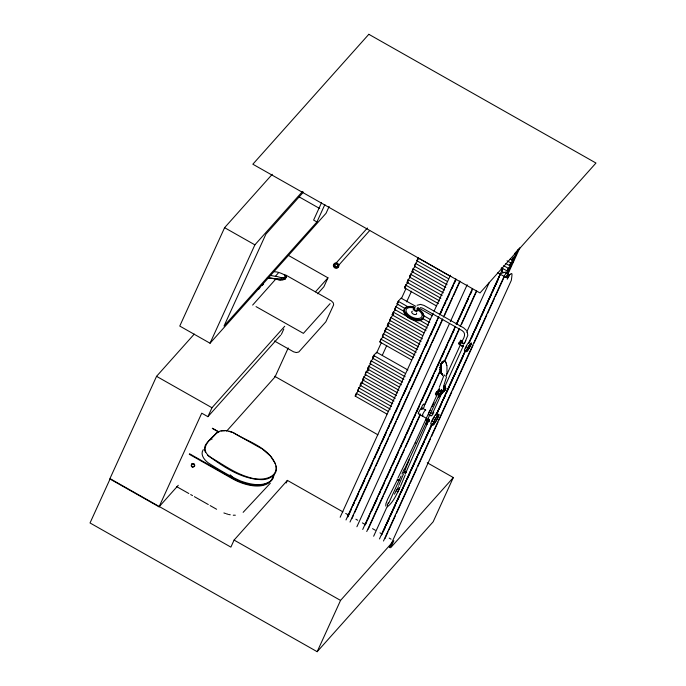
<?xml version="1.0" encoding="UTF-8"?>
<svg xmlns="http://www.w3.org/2000/svg" width="686" height="686" viewBox="0 0 686 686"><rect width="100%" height="100%" fill="white"/><g stroke="black" fill="none" stroke-linecap="round" stroke-linejoin="round"><path stroke-width="1.03" d="M440.309 368.751L440.755 368.665L440.618 369.943M385.772 506.071L385.909 503.721L387.607 499.288L397.674 479.248C396.276 479.634 399.938 481.1 398.798 479.746M397.323 479.3L397.588 479.84M399.063 480.037L398.257 480.217M285.676 278.173C281.689 282.598 272.419 276.587 267.06 278.199C271.87 277.444 283.412 281.74 285.745 278.576L282.829 279.699M440.163 367.422L440.532 367.499C439.829 367.859 441.089 368.073 440.463 366.693M440.969 373.158L441.535 372.764M440.472 365.252C439.657 367.447 441.621 364.197 440.772 364.866M440.738 367.945L440.249 367.67M389.254 547.136L389.502 547.66L511.302 280.394C513.094 268.226 511.473 275.686 504.682 276.973L504.27 276.201L506.054 272.822L505.668 272.016L500.394 273.62L468.504 343.592M440.901 370.046L440.352 367.379L440.601 367.816M501.792 271.081L502.692 268.775L501.123 268.252M442.247 374.539A6.783 2.615 -87.6 0 1 440.909 372.121C440.686 366.238 439.126 370.783 440.626 369.008M440.764 369.402C439.657 369.394 441.458 369.008 440.24 368.854M440.129 367.336L440.661 366.813M459.937 344.432L461.695 340.736M440.695 370.457L440.824 370.371M441.921 362.56A6.843 2.641 -87.6 0 0 441.158 364.489L441.098 364.18M440.712 366.967L440.532 370.877M440.146 369.231L440.352 369.377M440.918 392.203L438.877 395.402L439.7 395.651C438.774 396.362 439.357 394.553 439.7 395.651L439.049 395.728L441.055 392.615L440.746 391.32M446.989 373.39L446.946 365.466M440.738 367.91L440.575 367.284M442.238 363.143L441.827 362.354M446.535 373.93L446.346 376.091M440.155 367.422L440.361 367.739M437.779 391.414L436.056 392.564A2.607 2.178 41.8 0 0 435.516 394.682L436.287 395.025L437.033 392.066L437.702 391.62L436.879 392.229L437.128 393.318L437.702 391.62L436.879 392.229M440.583 370.569L440.292 370.183L440.806 370.26M440.644 367.43L440.326 367.662M445.763 389.099L445.557 387.521L444.331 386.218L445.814 388.619L444.982 386.741M465.485 341.234L465.794 340.676M256.041 306.616L303.401 333.362L330.086 303.641M440.103 369.385L440.609 369.505M274.263 474.498C269.255 492.591 244.465 485.637 232.571 478.811L189.276 454.269M406.335 471.942L406.112 471.565L405.289 473.94L427.258 423.674L427.061 423.005M440.969 372.224L441.467 372.206M437.951 392.872L415.347 442.23L397.983 477.979M459.611 344.612L461.772 340.745M442.822 361.531A6.749 2.607 -87.6 0 0 441.724 362.74L440.455 367.645M436.63 394.218L437.033 392.066L438.285 391.294C437.342 391.414 436.202 393.875 437.634 394.193M440.858 364.206L441.347 364.189M443.499 376.503L439.306 387.333M441.261 364.215L441.218 364.6M465.845 348.179L466.763 346.027M446.509 377.051L443.636 386.192M414.37 309.489L414.455 309.103A1.381 0.737 24.5 0 1 414.893 308.914M416.891 310.046L416.805 310.432A1.381 0.737 24.5 0 1 415.133 310.329L414.644 309.943M424.548 404.86C423.468 402.279 420.698 407.93 421.847 408.967C423.845 409.139 425.406 404.86 423.434 404.226M441.441 363.366L441.192 363.726M440.352 365.732L441.158 364.489M439.272 394.544L440.935 392.315M422.679 408.959L421.556 408.35M194.387 466.411L194.207 464.585L192.269 463.805M441.501 363.64L441.733 363.203M502.684 269.144L500.394 273.62M440.969 394.021L440.446 394.75M440.918 363.803L441.415 363.88M388.293 502.761L387.35 505.093M439.589 394.793L440.592 393.189M438.894 390.643L437.522 391.414L436.287 395.025L436.528 394.227L437.265 394.347M432.231 421.204L432.514 420.492L432.274 421.178M409.431 459.303L403.9 473.151L404.946 471.153M403.428 474.095L398.712 485.336M405.16 475.072L400.453 486.323M436.896 393.807L437.033 392.066M460.538 341.208L460.632 340.265M437.308 392.203L436.742 393.541L437.84 394.218M438.071 392.435L437.256 394.081L436.742 393.541L437.548 391.886M442.161 392.941L442.23 392.769A2.195 1.826 41.8 0 1 442.084 393.087M397.443 488.535L398.832 489.324M407.578 316.366L407.81 315.843M273.131 476.89L271.073 480.723M272.393 479.42L273.268 477.422M410.648 317.832L410.357 318.347L410.434 317.772M411.763 318.956L412.003 318.433M194.258 334.091L156.554 376.331L109.803 478.905L159.058 506.825L178.266 485.302M272.265 174.287L224.596 227.683L179.758 326.064L210.045 343.232L326.03 213.32L329.134 206.503M210.045 343.232L254.883 244.851L302.552 191.454M159.058 506.825L201.735 413.178L207.901 416.676L280.651 335.188M207.901 416.676L211.974 407.741L284.724 326.253M281.123 279.554L281.92 277.804C293.917 278.405 278.302 271.021 274.7 271.896M321.554 202.67L313.613 220.086L316.941 221.964L324.872 204.557M281.371 334.391L283.807 329.031M288.24 347.948L275.035 376.914L226.654 431.108M288.24 255.321L327.959 277.83L323.886 286.765L317.635 293.771M342.923 511.867L287.383 480.389L234.089 540.079L230.882 547.119L110.189 478.717L90.029 522.964L317.172 651.7L433.158 521.789L453.326 477.542L427.258 462.767M286.173 483.03L287.383 480.389M386.921 414.07L355.288 396.148L356.42 393.25L358.478 390.943M360.947 385.532L358.889 387.839L357.758 390.728L390.317 409.182M392.786 403.771L360.227 385.318L361.359 382.419L364.103 379.349M365.878 374.702L363.82 377.008L362.697 379.907L395.256 398.36M369.034 368.519L366.29 371.598L365.158 374.487L397.717 392.941M399.252 387.007L367.627 369.077L368.759 366.178L370.817 363.88M373.278 358.461L371.22 360.767L370.097 363.666L402.656 382.119M405.117 376.708L372.455 358.066L373.69 355.357L376.691 352.295L407.887 369.977M383.105 336.783L381.047 339.09L379.915 341.988L411.549 359.91M385.566 331.372L383.508 333.679L382.385 336.577L414.944 355.031M417.405 349.611L384.846 331.158L385.978 328.268L388.722 325.19M390.505 320.542L388.447 322.849L387.316 325.747L419.875 344.2M393.661 314.368L390.909 317.438L389.785 320.336L422.344 338.79M423.879 332.847L392.246 314.925L393.378 312.027L395.436 309.72M397.906 304.31L395.848 306.616L394.716 309.506L427.275 327.959M404.629 308.314L397.083 303.907L398.309 301.197L401.061 298.127L415.827 306.368M436.262 305.81L404.629 287.88L405.76 284.99L408.504 281.912M410.288 277.264L408.221 279.571L407.098 282.469L439.657 300.922M442.127 295.512L409.559 277.058L410.691 274.16L413.435 271.081M415.219 266.442L413.161 268.749L412.029 271.647L444.588 290.092M417.688 261.032L415.63 263.338L414.498 266.228L447.058 284.681M448.593 278.739L416.968 260.817L418.091 257.919L450.753 276.561M379.915 341.988L381.047 339.09M382.385 336.577L383.508 333.679M384.846 331.158L385.978 328.268M387.316 325.747L388.447 322.849M389.785 320.336L390.909 317.438M392.246 314.925L393.378 312.027M394.716 309.506L395.848 306.616M397.185 304.095L398.309 301.197M355.288 396.148L356.42 393.25M357.758 390.728L358.889 387.839M360.227 385.318L361.359 382.419M362.697 379.907L363.82 377.008M365.158 374.487L366.29 371.598M367.627 369.077L368.759 366.178M370.097 363.666L371.22 360.767M372.558 358.255L373.69 355.357M404.629 287.88L405.76 284.99M407.098 282.469L408.221 279.571M409.559 277.058L410.691 274.16M412.029 271.647L413.161 268.749M414.498 266.228L415.63 263.338M416.968 260.817L418.194 258.108M367.799 371.229L368.622 369.42M376.597 353.033L381.467 342.348M401.379 298.642L405.812 288.935M382.299 355.279L386.724 345.564M406.644 301.866L411.514 291.181M340.153 517.253L433.166 313.15M434.058 311.212L450.445 275.249M345.993 519.962L438.56 316.838M439.443 314.891L455.83 278.936M348.034 515.923L438.834 316.692M439.717 314.745L455.907 279.313M347.896 516.927L350.992 510.118M353.204 505.265L354.533 502.349M355.425 500.403L358.521 493.603M360.742 488.741L364.72 479.994M366.941 475.132L367.825 473.194M369.154 470.27L372.249 463.47M374.47 458.608L375.799 455.693M376.683 453.755L379.787 446.946M381.999 442.093L385.986 433.346M388.199 428.484L389.082 426.538M390.411 423.622L393.515 416.822M395.728 411.96L397.057 409.045M397.94 407.098L399.715 403.214M403.257 395.436L407.244 386.69M409.456 381.836L410.785 378.921M411.677 376.974L414.773 370.166M416.985 365.312L418.314 362.397M419.206 360.45L420.972 356.566M425.406 346.842L428.501 340.042M430.722 335.18L432.051 332.264M432.935 330.326L436.03 323.518M440.463 313.802L442.238 309.909M444.451 305.056L445.78 302.14M446.663 300.194L449.767 293.394M451.98 288.532L453.309 285.616M454.192 283.67L455.967 279.785M350.006 522.046L442.573 318.921M443.456 316.975L459.852 281.011M351.901 518.71L353.667 514.817M354.559 512.879L374.933 468.169M375.817 466.223L388.662 438.045M389.545 436.099L396.191 421.521M397.074 419.575L409.919 391.389M410.803 389.451L431.177 344.741M432.069 342.794L442.693 319.47M444.468 315.586L452.443 298.093M453.326 296.146L459.972 281.569M356.9 526.737L449.467 323.612M450.359 321.674L467.183 284.741M362.731 529.455L455.307 326.33M456.19 324.384L472.577 288.42M364.781 525.416L455.375 326.708M456.464 324.238L472.414 289.243M365.527 524.473L366.856 521.557M367.739 519.611L369.514 515.726M371.726 510.864L373.055 507.949M373.939 506.002L377.043 499.202M379.255 494.34L380.584 491.425M381.467 489.487L384.572 482.678M386.784 477.816L388.113 474.901M388.996 472.963L390.771 469.07M392.984 464.216L394.313 461.301M395.196 459.354L398.3 452.554M400.513 447.692L401.842 444.777M402.725 442.83L405.829 436.03M406.712 434.084L409.37 428.253M410.262 426.306L412.029 422.422M414.241 417.56L415.57 414.644M416.462 412.706L419.558 405.898M421.77 401.044L423.099 398.129M423.991 396.182L427.086 389.382M427.978 387.436L430.637 381.605M431.52 379.658L433.286 375.774M435.507 370.912L436.836 367.996M437.719 366.05L440.824 359.25M441.707 357.303L444.365 351.472M445.248 349.534L447.023 345.641M449.236 340.788L451.894 334.948M452.777 333.01L454.552 329.117M456.765 324.264L458.094 321.348M458.977 319.402L462.081 312.602M462.964 310.655L465.623 304.824M466.506 302.878L468.281 298.993M470.493 294.131L471.822 291.216M366.753 531.53L420.338 413.932M424.771 404.217L440.712 369.222M444.262 361.453L459.32 328.405M460.203 326.467L476.59 290.504M368.202 529.172L383.26 496.124M384.143 494.186L404.517 449.476M405.409 447.529L420.021 415.459M424.891 404.766L439.512 372.695M445.265 360.064L459.44 328.963M461.652 324.101L476.273 292.03M317.172 651.7L340.548 600.413L393.841 540.722L390.634 547.762L453.326 477.542M432.291 406.472L434.067 402.571M446.492 375.302L460.255 345.101M462.098 341.062C464.062 337.872 466.514 333.387 462.15 330.601L422.576 308.177L420.475 307.56M373.647 536.229L386.93 507.074M388.705 503.181L401.104 475.973M401.987 474.026L404.208 469.173M466.66 332.135L489.247 282.563M439.289 394.484L404.603 469.078M441.681 393.404L432.351 413.864C434.212 414.79 430.731 415.896 429.899 415.399L429.162 414.927M443.01 390.48L463.427 345.675M379.478 538.939L431.743 424.257M435.73 415.51L465.4 350.392M381.527 534.909L432.017 424.111M436.45 414.387L465.237 351.215M469.224 342.468L500.231 274.443M501.56 271.519L502.444 269.581M381.768 534.463L431.811 424.643M436.245 414.927L465.477 350.778M469.018 343L500.471 273.997M384.04 530.072L385.369 527.157M386.252 525.21L389.356 518.41M390.24 516.464L392.898 510.633M393.781 508.695L395.556 504.802M397.769 499.948L399.098 497.033M401.31 492.171L403.085 488.278M403.968 486.34L406.627 480.509M407.518 478.562L410.614 471.762M411.497 469.816L414.155 463.985M415.047 462.038L416.814 458.154M419.035 453.292L420.355 450.376M422.576 445.523L424.342 441.63M425.234 439.683L427.893 433.852M428.776 431.914L431.871 425.106M436.75 414.421L438.08 411.506M438.963 409.559L441.621 403.728M443.833 398.866L445.608 394.982M446.492 393.035L449.15 387.204M450.033 385.258L453.137 378.458M454.021 376.511L456.679 370.68M457.562 368.742L459.337 364.849M460.22 362.911L462.878 357.08M471.291 338.61L473.066 334.725M475.278 329.863L477.936 324.032M478.828 322.086L480.594 318.201M481.478 316.255L484.136 310.424M486.357 305.57L488.123 301.677M489.015 299.739L491.665 293.9M492.557 291.962L494.323 288.069M495.215 286.131L497.873 280.3M383.491 541.022L504.407 275.695M384.94 538.664L388.044 531.856M388.928 529.909L395.573 515.332M396.457 513.394L409.302 485.208M410.194 483.261L416.831 468.684M417.723 466.737L430.568 438.551M431.451 436.613L438.097 422.036M438.98 420.089L451.825 391.903M452.709 389.957L473.083 345.255M473.975 343.309L486.811 315.123M487.703 313.185L494.349 298.607M495.232 296.661L504.536 276.252M507.074 271.021L508.309 268.312L511.207 265.062L510.075 267.96L507.331 271.03L501.492 267.857M505.822 263.493L509.544 265.602L510.77 262.901L513.677 259.651M510.144 259.137L512.005 260.191C511.43 257.353 519.233 254.772 514.491 253.305M515.297 252.971C512.459 259.617 521.437 244.653 517.784 250.63M507.331 271.03L508.566 268.329M509.544 265.602L511.036 262.918M512.005 260.191L513.497 257.499M514.732 254.798L515.966 252.088L518.71 249.018M513.265 260.551L512.545 262.549L509.801 265.619M516.138 254.24L515.014 257.13L512.262 260.208M508.841 270.67C503.232 281.234 513.617 263.004 505.839 273.723M510.075 267.96L511.31 265.25M512.545 262.549L513.78 259.84M515.014 257.13L516.241 254.429M508.043 273.783L519.997 247.56M411.737 319.05L411.969 318.536M437.059 393.961L437.874 392.186M410.4 318.347L410.528 317.704M407.69 316.443L407.93 315.937M413.341 319.625L413.581 319.119M440.266 393.593L440.103 393.147L440.266 394.776A2.607 2.178 41.8 0 1 439.091 396.645L438.405 396.791L440.103 393.147L440.489 393.344M203.27 449.622C199.875 454.492 204.368 460.023 208.287 462.904C218.645 469.516 229.313 475.852 240.52 480.955C249.807 484.307 261.315 487.043 270.241 481.383M459.56 344.621L461.172 341.311M394.441 494.16L398.497 486.606M397.468 488.895L396.071 491.116M397.811 492.102L399.887 487.394C397.04 493.508 393.472 502.186 387.256 506.903M413.452 319.642L413.701 319.136L413.487 319.616M463.299 346.027L462.741 346.379L460.512 345.169A1.526 0.566 -8.8 0 1 460.417 344.706M506.028 277.075L508.292 274.04M432.909 419.558L434.495 416.882M439.632 395.385L438.405 396.791L440.112 393.987M252.645 305.09L276.064 278.765M425.749 423.459L427.078 423.845L427.224 423.091A1.08 0.575 24.5 0 0 426.958 422.842M440.583 393.55L440.772 391.869M442.753 362.8L443.833 361.591M435.541 394.673L437.308 392.066M445.634 389.485L444.639 390.428M210.233 439.88L210.791 439.066L212.103 439.126M193.538 463.942L193.778 463.616C197.782 467.835 188.298 468.178 192.123 463.676M192.2 467.157L194.395 466.463M459.303 343.36L458.591 344.055L460.615 340.273M416.222 320.079L416.282 320.01A8.618 4.596 24.5 0 0 417.534 320.088M444.871 390.265L445.437 389.657L444.202 390.497M438.405 396.791L439.212 395.436M440.892 371.495L440.429 371.64M303.486 192.046L265.894 234.149L224.022 326.039L316.941 221.964M271.399 275.592L275.352 276.329L278.396 272.917M283.627 278.062L285.822 275.609L286.491 276.947C283.532 279.837 278.765 276.235 275.352 276.329M336.354 262.772L367.413 227.992M338.678 265.276L369.703 230.53M315.449 291.842L327.959 277.83M416.856 260.629L418.228 259.094M409.456 276.87L410.828 275.326M404.526 287.691L405.898 286.156M397.083 303.907L398.455 302.372M392.143 314.728L393.515 313.193M384.743 330.969L386.115 329.434M372.455 358.066L374.513 355.76M367.525 368.888L368.897 367.353M360.124 385.129L362.868 382.051M355.185 395.951L356.557 394.416M507.854 274.46L506.139 277.53L497.762 272.779M243.136 512.339L270.31 483.236M442.401 361.882L442.907 361.453M272.025 479.9C261.177 489.976 244.362 484.282 232.871 478.305L189.568 453.772M442.504 361.874L442.985 361.822M218.637 431.64C210.293 438.5 197.577 448.867 211.014 457.545C223.722 465.022 236.121 474.112 250.622 477.808C259.805 480.817 277.899 479.377 275.986 466M441.39 393.704L441.647 393.541A2.195 1.826 41.8 0 0 441.887 393.335M412.337 311.178L411.549 312.01C412.046 313.948 414.79 315.234 416.548 314.197L416.565 312.996M417.037 305.287L420.552 304.395L424.042 305.424L463.625 327.848L466.429 330.395M429.153 412.166L428.544 412.749L428.707 414.207M442.985 361.308L442.539 361.496A6.851 2.65 -87.6 0 0 440.489 366.513A6.894 2.658 -87.6 0 0 440.421 370.2L441.115 373.27L442.187 374.71M274.4 340.968L293.599 351.824L296.266 352.553L298.779 352.004L325.859 321.794L333.645 304.833L333.293 302.878L331.398 300.922L285.685 275M427.258 423.674L426.872 423.819A1.08 0.575 24.5 0 1 425.997 423.622L425.612 423.262L427.078 423.845A1.08 0.575 24.5 0 0 427.352 423.288L427.224 423.091M429.539 419.506L427.961 419.189M442.033 373.69L441.51 373.699L442.076 374.102M281.157 278.833L278.079 278.842M414.601 308.023L413.589 308.194L413.229 309.575L415.184 311.092L416.471 311.418L418.083 310.724L417.122 308.983M441.973 363.203L441.441 363.203M439.486 388.825L438.363 389.494L439.512 390.883A1.801 0.96 24.5 0 0 441.501 391.08M439.229 395.685L439.7 395.651M221.072 430.868L224.854 430.731M233.266 515.22L235.341 515.203M440.764 370.723L440.292 370.894L440.832 371.135M440.841 372.815L441.364 372.807M440.361 371.349L440.866 371.358M441.021 372.155L441.141 372.138M440.343 366.135L440.618 366.153M417.491 320.371L415.081 320.139A9.407 5.008 24.5 0 1 412.32 319.342L410.468 318.493M441.064 364.377L440.781 364.326M440.652 365.509L440.832 365.552M440.335 365.895L440.815 365.921M440.806 365.912L440.326 365.852M440.832 366.315L440.549 366.29M440.386 369.925L440.849 369.96M440.309 370.474L440.789 370.5M440.309 370.8L440.592 371.083M440.712 365.175L441.175 365.209M228.687 514.474L230.247 514.774M439.263 394.064L437.548 393.095M462.536 343.223L463.83 343.3L464.825 342.486M444.039 386.998L444.751 386.973A1.012 0.583 36.6 0 0 444.674 386.287L444.159 385.884M226.337 513.788L227.906 514.243M229.064 431.374L232.108 432.369M262.446 285.016L262.849 284.39M223.893 512.948L225.523 513.514M415.133 310.278L416.016 310.595A1.509 0.806 24.5 0 0 417.097 310.098M193.778 463.616L192.509 463.47L191.591 464.311L191.566 465.76L192.449 466.832M262.532 285.067L263.484 283.953L262.97 284.527M284.519 274.897L285.822 275.609M233.129 432.703L261.872 448.773M443.473 387.41L444.485 387.573L444.194 386.595M421.701 407.836L425.629 409.962M422.302 415.99L426.349 418.271M507.048 260.791L510.77 262.901M503.653 265.679L508.309 268.312M502.118 271.613L503.978 272.668M298.436 196.479L319.736 208.553M415.733 263.527L447.358 281.449M413.264 268.938L445.823 287.391M410.794 274.349L443.353 292.802M408.333 279.759L440.892 298.213M405.863 285.179L438.423 303.632M417.68 307.414L432.506 315.817M398.42 301.386L408.65 307.191M423.536 315.62L430.045 319.316M423.228 318.861L429.745 322.549M395.951 306.805L404.32 311.547M419.206 319.985L428.51 325.258M393.481 312.216L426.04 330.669M391.02 317.627L422.645 335.557M224.596 227.683L254.883 244.851M388.55 323.037L421.11 341.491M386.081 328.457L418.64 346.91M383.62 333.868L416.179 352.321M381.15 339.278L413.709 357.732M373.793 355.545L405.426 373.467M371.323 360.956L403.891 379.409M368.862 366.375L401.421 384.82M366.393 371.786L398.952 390.24M363.923 377.197L396.482 395.651M361.462 382.608L394.021 401.061M358.992 388.027L391.552 406.481M356.523 393.438L388.156 411.36M274.589 376.245L377.917 434.804M156.554 376.331L211.974 407.741M212.377 428.218L218.825 431.871M212.343 428.433L218.791 432.086M345.701 513.445L348.479 515.014M355.88 519.216L357.732 520.262M362.362 522.886L365.141 524.464M372.549 528.657L375.319 530.235M379.95 532.859L381.802 533.905M389.211 538.098L391.063 539.153M176.774 486.683L188.821 493.508M190.674 494.555L192.526 495.609M194.378 496.655L208.278 504.536M210.13 505.582L216.613 509.261M234.089 540.079L340.548 600.413M418.314 413.675L422.25 415.999M409.576 317.987L407.261 316.272M442.719 375.516L443.165 375.817M443.962 374.83L444.511 375.199M408.873 317.841L407.27 316.683A10.504 5.599 24.5 0 1 404.903 314.145M262.678 449.339L270.455 456.027L275.515 463.899M207.669 455.341C223.413 466.66 241.266 479.171 261.469 479.634C268.749 479.908 278.113 474.969 276.192 466.454C270.558 447.641 247.912 441.904 233.309 432.566C227.829 430.396 220.866 429.222 215.953 433.295C212.583 439.151 201.032 444.254 205.517 452.383M230.213 474.832L233.274 477.765M444.965 375.688L445.368 376.22M441.673 373.853L442.11 374.445M438.74 389.948L438.929 390.248A1.629 0.866 24.5 0 0 441.047 391.149A1.629 0.866 24.5 0 0 441.45 389.982M441.518 389.785L441.81 390.728A2.59 1.381 23.9 0 1 441.492 391.071M405.323 313.888L405.675 314.462M445.506 362.174L445.969 362.988M462.21 342.949L461.978 341.225A1.544 0.789 61.9 0 1 462.707 341.234M441.784 373.904L442.35 374.95M422.765 314.617L423.082 315.277M440.746 369.994L440.729 369.694A6.671 2.573 -87.6 0 1 440.721 367.413M467.32 332.015L467.792 335.463L464.422 343.489A1.586 0.84 24.5 0 0 464.542 343.18M416.239 443.233A1.012 0.463 25.4 0 1 415.322 442.539M439.34 393.661A1.012 0.54 24.5 0 1 438.5 393.438M428.27 421.504A1.08 0.575 24.5 0 1 427.464 421.53M428.433 421.135A1.08 0.575 24.5 0 1 428.416 421.35M422.996 415.313A3.456 0.48 -60.5 0 1 422.387 415.081A3.456 0.48 -60.5 0 1 424.625 410.991A3.456 0.48 -60.5 0 1 425.594 410.571M431.177 424.077A6.354 0.875 -60.5 0 1 433.449 417.757A6.354 0.875 -60.5 0 1 437.068 413.967M428.613 420.852A1.072 0.575 24.5 0 1 428.373 421.127M421.247 409.37A3.387 0.472 -60.5 0 0 421.573 407.818A3.387 0.472 -60.5 0 0 419.952 409.919L418.769 412.149A3.387 0.472 -60.5 0 0 418.82 413.358M433.218 411.574A2.341 1.243 24.5 0 1 433.175 413.289A2.341 1.243 24.5 0 1 430.362 412.663M429.848 412.235A2.341 1.243 24.5 0 1 430.722 410.417M431.666 415.819A2.341 1.243 24.5 0 1 428.861 414.798M429.084 420.767A1.509 0.806 24.5 0 1 428.364 421.324A1.509 0.806 24.5 0 1 426.898 420.835M426.332 420.209A1.509 0.806 24.5 0 1 426.375 419.626M429.402 420.081A1.509 0.806 24.5 0 1 428.681 420.629A1.509 0.806 24.5 0 1 427.215 420.149M429.282 419.858A1.295 0.695 24.5 0 1 428.467 420.329A1.295 0.695 24.5 0 1 427.086 419.643M428.861 420.964A1.338 0.712 24.5 0 1 428.321 421.341M428.004 421.333A1.338 0.712 24.5 0 1 426.966 420.947M429.024 419.395A1.295 0.695 24.5 0 1 427.824 418.975M462.904 345.967A1.604 0.858 24.5 0 1 460.555 344.629M463.882 343.858A1.629 0.866 24.5 0 1 461.695 342.889M461.507 342.511A1.629 0.866 24.5 0 1 461.507 342.22M465.202 350.177A5.102 0.703 -60.5 0 1 466.266 346.104A5.102 0.703 -60.5 0 1 469.516 342.46M414.267 309.215A1.509 0.806 24.5 0 1 414.696 308.743M464.096 343.686A1.586 0.84 24.5 0 1 463.419 343.703L461.781 342.777A1.586 0.84 24.5 0 1 461.695 341.945M441.192 389.717A2.59 2.161 41.8 0 1 441.518 393.927M437.874 391.166A2.59 2.161 41.8 0 1 439.04 389.502M442.659 392.092A2.59 2.161 41.8 0 0 443.345 388.002A2.59 2.161 41.8 0 1 443.122 392.006M438.663 389.674A1.629 0.866 24.5 0 1 438.714 389.425M438.886 389.236A1.629 0.866 24.5 0 1 439.52 389.082M440.026 393.875A1.432 0.763 24.5 0 1 438.037 393.618A1.08 0.575 24.5 0 0 437.274 394.004A1.08 0.575 24.5 0 0 438.174 394.87A1.08 0.575 24.5 0 0 439.263 394.759M438.037 393.618A1.432 0.763 24.5 0 1 437.857 392.306M439.872 394.236A1.432 0.763 24.5 0 1 437.754 393.875A1.432 0.763 24.5 0 1 437.942 392.624M440.232 392.04A1.08 0.575 24.5 0 1 440.163 392.624M428.639 420.938A1.655 0.883 24.5 0 1 428.398 422.087L427.618 422.087A1.655 0.883 24.5 0 1 426.478 421.581M426.066 420.158A1.655 0.883 24.5 0 1 426.435 420.038M429.53 420.141A1.655 0.883 24.5 0 1 428.664 420.75A1.655 0.883 24.5 0 1 427.001 420.115M417.774 308.923A10.187 5.428 24.5 0 1 420.75 319.29A10.187 5.428 24.5 0 1 405.229 312.619A10.187 5.428 24.5 0 1 413.975 307.294M410.331 306.436A10.53 5.608 24.5 0 0 404.44 311.581A10.53 5.608 24.5 0 0 414.901 319.376A10.642 5.668 24.5 0 0 417.714 319.83L420.827 319.573A10.607 5.651 24.5 0 0 422.662 318.698L423.459 317.798A10.607 5.651 24.5 0 0 423.862 315.509L422.782 313.048A10.53 5.608 24.5 0 0 416.985 308.323M412.192 306.676A10.53 5.608 24.5 0 1 415.09 307.5M417.903 309.892A8.618 4.596 24.5 0 1 419.48 318.33A8.618 4.596 24.5 0 1 406.618 312.602A8.618 4.596 24.5 0 1 413.667 308.005M410.279 306.342A10.607 5.651 24.5 0 1 412.123 306.582M404.183 312.833A10.504 5.599 24.5 0 1 406.086 307.903M423.485 317.138A10.556 5.625 24.5 0 1 422.276 319.59L420.518 320.456A10.504 5.599 24.5 0 1 412.56 319.676A10.556 5.625 24.5 0 1 408.856 317.85M404.843 314.119A10.556 5.625 24.5 0 1 404.114 312.816M417.105 320.19A8.824 4.699 24.5 0 1 415.776 320.105M419.652 320.07A9.407 5.008 24.5 0 1 418.966 320.242M407.201 316.246A9.407 5.008 24.5 0 1 406.052 315.037M414.215 319.539A9.347 4.982 24.5 0 1 413.298 319.264M412.389 318.939A9.347 4.982 24.5 0 1 411.48 318.553M408.299 316.872A8.618 4.596 24.5 0 1 407.261 315.954M446.68 365.364A7.615 2.916 -88.2 0 0 446.123 362.843A7.563 2.941 -87.7 0 0 444.031 360.57L441.887 362.971A7.563 2.941 -87.7 0 0 440.995 367.07A7.615 2.976 -87.9 0 0 440.978 369.994A7.615 2.916 -88.2 0 0 441.844 373.956M441.57 373.493A6.671 2.573 -87.6 0 1 440.824 370.826M446.337 364.052A6.68 2.573 -88.4 0 1 446.603 365.304M281.44 279.528A2.461 1.046 -2.9 0 1 278.525 279.862A2.461 1.046 -2.9 0 1 277.238 278.79M259.66 286.808A5.582 2.976 24.5 0 1 257.499 289.423M434.547 420.707L433.012 424.008A5.72 0.789 -60.5 0 0 434.127 423.802A5.72 0.789 -60.5 0 0 437.308 418.7L438.68 415.45A5.72 0.789 -60.5 0 0 437.565 415.665A5.72 0.789 -60.5 0 0 434.384 420.767L434.547 420.707M467.955 347.828L466.754 350.263A4.502 0.626 -60.5 0 0 467.089 350.966A4.502 0.626 -60.5 0 0 469.31 347.759L470.956 344.346A4.502 0.626 -60.5 0 0 471.076 343.394L469.747 344.724A4.502 0.626 -60.5 0 0 468.324 346.97L467.955 347.828M467.921 348.642L469.773 345.59L467.921 348.642M507.546 277.933L507.228 279.151L509.792 274.554L507.546 277.933M458.891 343.034L458.685 343.557L458.891 343.043M368.828 34.3L252.842 164.211L479.994 292.939L595.971 163.036L368.828 34.3M336.234 263.613L334.948 264.35L335.171 265.954L336.68 266.811L337.975 266.074L337.752 264.47L336.234 263.613M461.772 345.761L461.163 345.418L461.772 345.761M387.641 505.35L387.393 504.887L387.581 505.368M434.238 423.785A6.354 0.875 -60.5 0 0 439.023 414.43A6.354 0.875 -60.5 0 0 434.135 420.964A6.354 0.875 -60.5 0 0 434.238 423.785M467.62 350.546A5.102 0.703 -60.5 0 0 471.445 343.034A5.102 0.703 -60.5 0 0 467.509 348.325A5.102 0.703 -60.5 0 0 467.62 350.546M439.94 391.346A1.629 0.866 24.5 0 0 441.407 390.471A1.698 0.909 24.5 0 1 439.906 391.44A1.698 0.909 24.5 0 1 438.688 389.562A1.629 0.866 24.5 0 0 439.94 391.346M334.031 265.113A2.633 2.204 41.8 0 0 337.966 267.343A2.633 2.204 41.8 0 0 337.383 263.184A2.633 2.204 41.8 0 0 334.031 265.113M333.387 265.834A2.633 2.204 41.8 0 0 337.323 268.063A2.633 2.204 41.8 0 0 336.74 263.904A2.633 2.204 41.8 0 0 333.387 265.834"/></g></svg>
